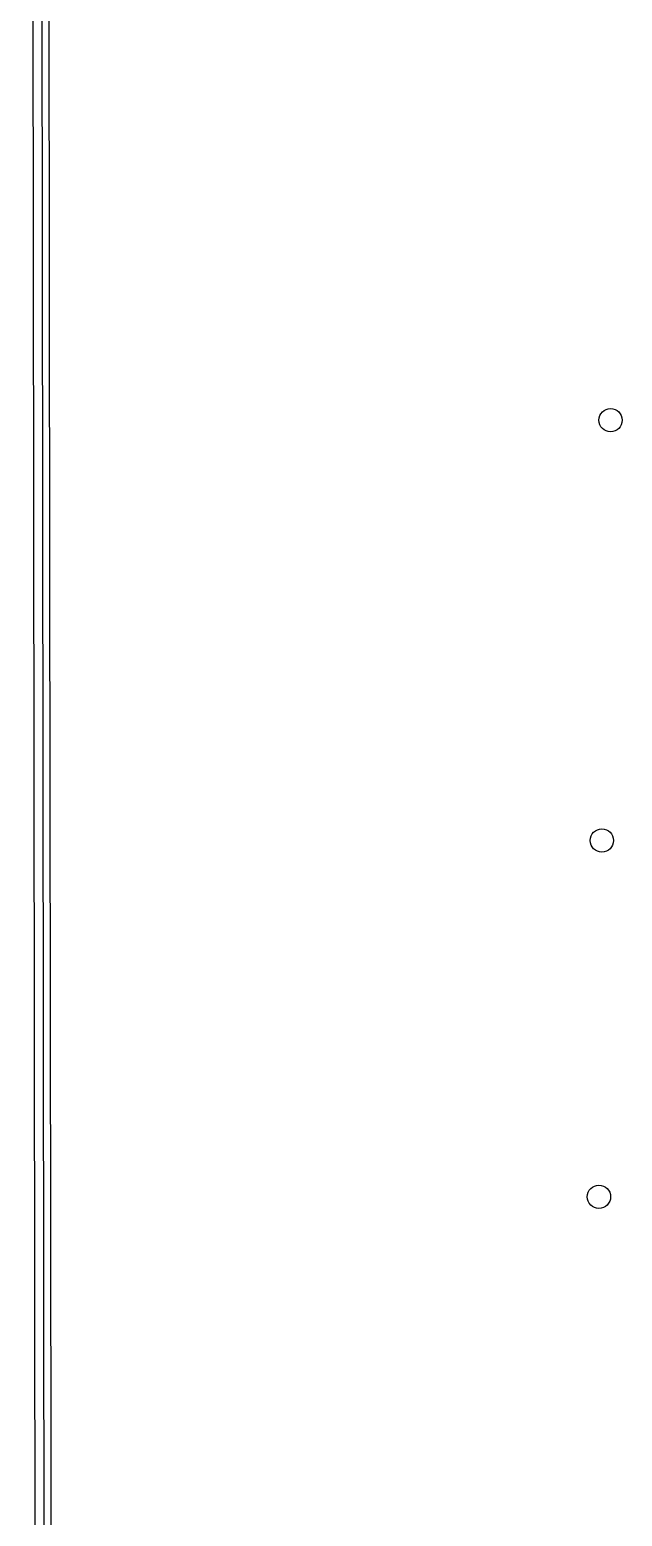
# Model space of a CAD drawing. Extents: x 0.4 to 11.3, y -7.9 to -0.4.
# Drawn here: x 3.615 to 4.016, y -5.23 to -4.224 of the extents above; entities that cross this region are included whole.
import ezdxf

# ---------------------------------------------------------------- set-up
doc = ezdxf.new("R2010")
doc.units = 0
doc.header["$MEASUREMENT"] = 0
doc.layers.add('BLACK', color=7, linetype='CONTINUOUS')

msp = doc.modelspace()

# ---------------------------------------------------------------- linework, layer by layer
at = {"layer": 'BLACK', "linetype": 'CONTINUOUS'}
for p, q in [((3.61909, -5.44095), (3.61516, -2.6063)), ((3.62107, -2.60925), (3.625, -5.43799)), ((3.62876, -4.58984), (3.62814, -4.1449)), ((3.62959, -5.18984), (3.62876, -4.58984)), ((3.6298, -5.34059), (3.62959, -5.18984))]:
    msp.add_line(p, q, dxfattribs=at)
at = {"layer": 'BLACK'}
for centre in [(4.00787, -4.48819), (4.00197, -4.77264), (4, -5.01378)]:
    msp.add_circle(centre, 0.00787, dxfattribs=at)

doc.saveas('drawing.dxf')
